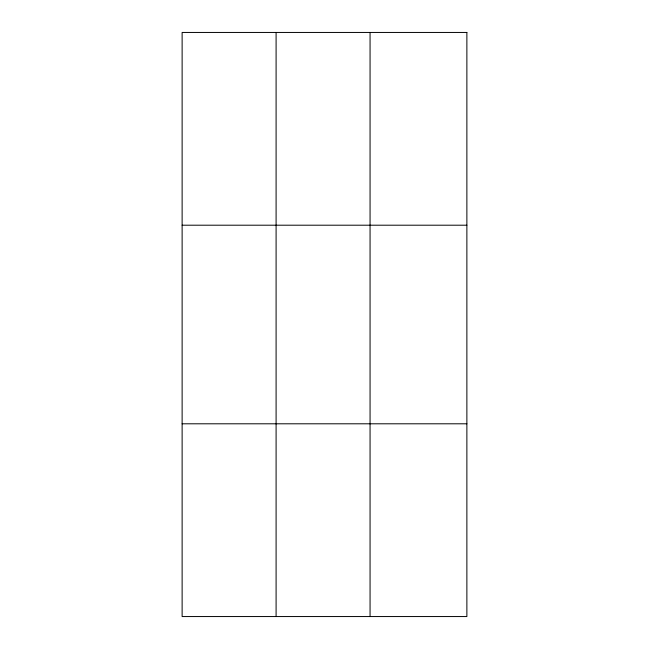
<?xml version="1.0" encoding="UTF-8"?>
<svg xmlns="http://www.w3.org/2000/svg" width="649" height="649" viewBox="0 0 649 649"><rect width="100%" height="100%" fill="white"/><g stroke="black" fill="none" stroke-linecap="round" stroke-linejoin="round"><path stroke-width="0.97" d="M276.093 616.55L276.093 32.45M370.06 616.55L370.06 32.45M182.126 225.203L466.874 225.203M182.126 423.797L466.874 423.797M466.874 32.45L466.874 616.55L182.126 616.55L182.126 32.45L466.874 32.45"/></g></svg>
